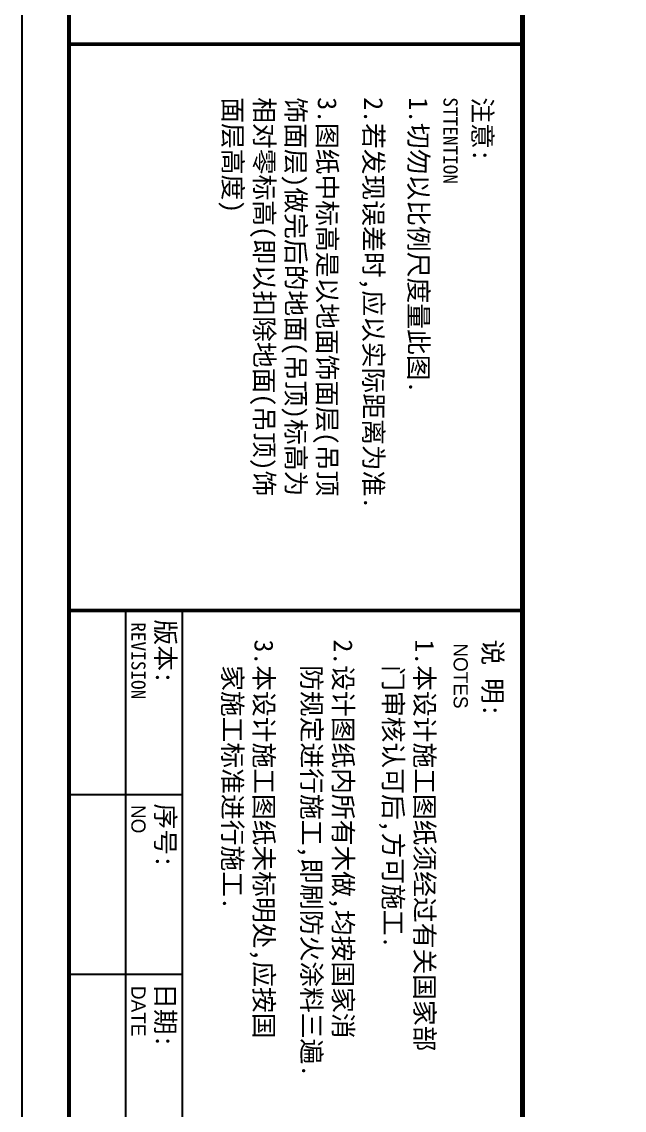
# Model space of a CAD drawing. Extents: x -220435 to 246757, y -381552 to -223577.
# Drawn here: x 124715 to 143876, y -331078 to -296434 of the extents above; entities that cross this region are included whole.
import ezdxf

# ---------------------------------------------------------------- set-up
doc = ezdxf.new("R2010")
doc.units = 0
doc.header["$LTSCALE"] = 1500
doc.header["$MEASUREMENT"] = 0
doc.layers.add('AXIS', color=7, linetype='CONTINUOUS')
doc.layers.add('JIAJU1', color=1, linetype='CONTINUOUS')

msp = doc.modelspace()

# ---------------------------------------------------------------- linework, layer by layer
at = {"layer": 'AXIS', "color": 250}
for p, q in [((128020, -333197.4), (128020, -315173.2)), ((129822.9, -333197.4), (129822.9, -315173.2)), ((126217.1, -321029.1), (129822.9, -321029.1)), ((126217.1, -326749.4), (129822.9, -326749.4))]:
    msp.add_line(p, q, dxfattribs=at)
msp.add_lwpolyline([(211554.8, -253559.3), (124714.7, -253559.3), (124714.7, -370748.3), (211554.8, -370748.3)], close=True, dxfattribs=at)
at = {"layer": 'AXIS', "color": 0, "const_width": 120.2}
msp.add_lwpolyline([(210052.3, -255061.7), (126217.1, -255061.7), (126217.1, -369245.9), (210052.3, -369245.9)], close=True, dxfattribs=at)
at = {"layer": 'AXIS', "color": 0}
for points, const_width in [([(140640.4, -255061.7), (140640.4, -369245.9)], 150.2), ([(126217.1, -297149), (140640.4, -297149)], 120.2), ([(126217.1, -315173.2), (140640.4, -315173.2)], 120.2)]:
    msp.add_lwpolyline(points, dxfattribs=dict(at, const_width=const_width))

# ---------------------------------------------------------------- texts
at = {"layer": 'AXIS', "color": 250, "attachment_point": 1, "rotation": 270}
for s, insert, char_height, width in [('{\\fSimHei|b0|i0|c134|p2;\\C5;3.图纸中标高是以地面饰面层(吊顶\\P饰面层)做完后的地面(吊顶)标高为\\P相对零标高(即以扣除地面(吊顶)饰\\P面层高度)}', (134732.8, -298838.1), 600.969, 14968.525), ('{\\fSimHei|b0|i0|c134|p2;\\C5;2.若发现误差时,应以实际距离为准.}', (136201.5, -298838.1), 600.969, 14968.525), ('{\\fSimHei|b0|i0|c134|p2;\\C5;1.切勿以比例尺度量此图.}', (137635.5, -298838.1), 600.969, 14968.525), ('{\\fSimSun|b0|i0|c134|p2;\\C5;STTENTION}', (138578, -298838.1), 450.727, 5551.563), ('{\\fSimSun|b0|i0|c134|p2;\\C5;REVISION}', (128650.8, -315545.4), 450.727, 5551.563), ('{\\fSimHei|b0|i0|c134|p2;\\C5;版本:}', (129582.9, -315458.4), 600.969, 5551.563), ('{\\fSimHei|b0|i0|c134|p2;\\C5;3.本设计施工图纸未标明处,应按国\\P  家施工标准进行施工.}', (132717.7, -316095), 600.969, 14968.525), ('{\\fSimHei|b0|i0|c134|p2;\\C5;2.设计图纸内所有木做,均按国家消\\P  防规定进行施工,即刷防火涂料三遍.}', (135236, -316095), 600.969, 14968.525), ('{\\fSimHei|b0|i0|c134|p2;\\C5;1.本设计施工图纸须经过有关国家部\\P  门审核认可后,方可施工.}', (137829, -316095), 600.969, 14968.525), ('\\fￋￎￌ￥|b0|i0|c134|p2;\\C5;NOTES', (138901.9, -316217.5), 450.727, 5551.563), ('{\\fSimHei|b0|i0|c134|p2;\\C5;说 明:}', (139991.2, -316095), 600.969, 5551.563), ('\\fￋￎￌ￥|b0|i0|c134|p2;\\C5;NO', (128650.8, -321362.4), 450.727, 5551.563), ('{\\fSimHei|b0|i0|c134|p2;\\C5;序号:}', (129582.9, -321314.3), 600.969, 5551.563), ('\\fￋￎￌ￥|b0|i0|c134|p2;\\C5;DATE', (128650.8, -327121.7), 450.727, 5551.563), ('{\\fSimHei|b0|i0|c134|p2;\\C5;日期:}', (129582.9, -327034.6), 600.969, 5551.563)]:
    msp.add_mtext(s, dxfattribs=dict(at, insert=insert, char_height=char_height, width=width))
at = {"layer": 'JIAJU1', "color": 22, "insert": (139668.3, -298838.1), "char_height": 600.969, "width": 5551.563, "attachment_point": 1, "rotation": 270}
msp.add_mtext('{\\fSimHei|b0|i0|c134|p2;\\C5;注意:}', dxfattribs=at)

doc.saveas('drawing.dxf')
